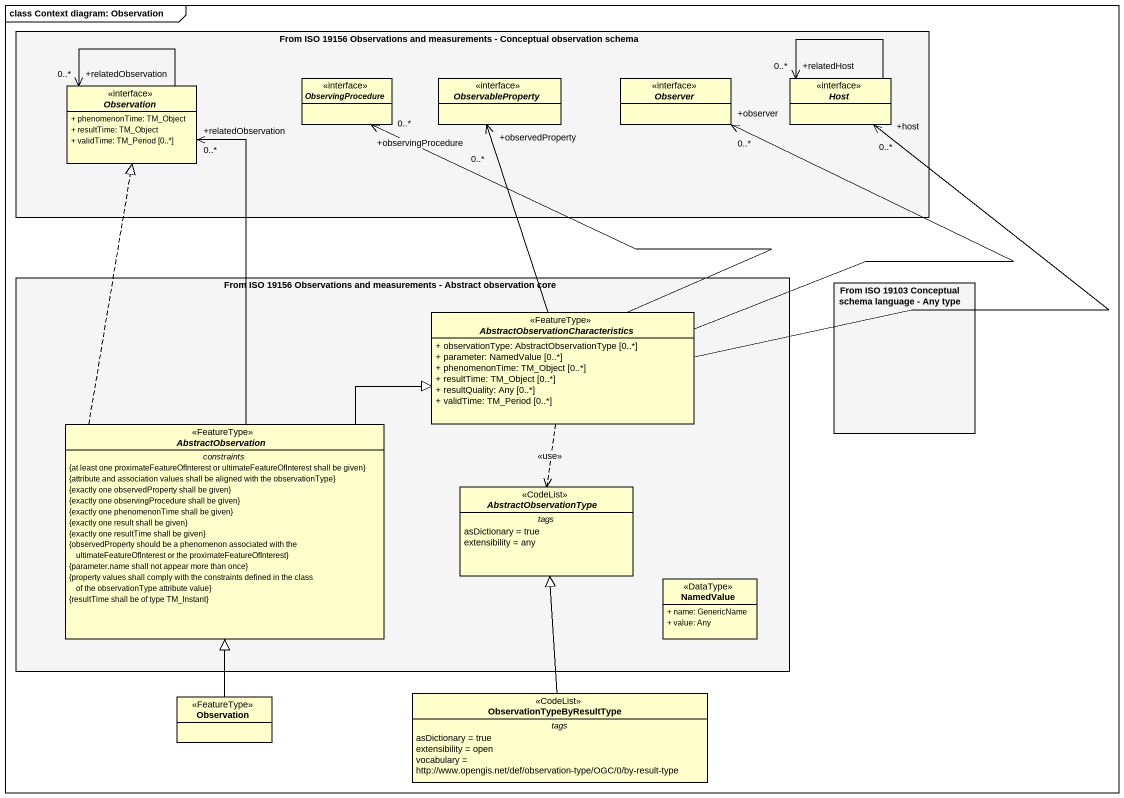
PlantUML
@startuml
mainframe class Context diagram: Observation
allowmixing
hide circle
hide empty members
skinparam classAttributeIconSize 0
rectangle "From ISO 19156 Observations and measurements - Conceptual observation schema" as From_ISO_19156_Observations #F5F5F5 {
  interface Observation {
    + phenomenonTime: TM_Object
    + resultTime: TM_Object
    + validTime: TM_Period [0..*]
  }
  interface ObservingProcedure
  interface ObservableProperty
  interface Observer
  interface Host
}
rectangle "From ISO 19156 Observations and measurements - Abstract observation core" as From_ISO_19156_Observations_2 #F5F5F5 {
  abstract class "AbstractObservationCharacteristics" as AbstractObservationCharacter <<FeatureType>> {
    + observationType: AbstractObservationType [0..*]
    + parameter: NamedValue [0..*]
    + phenomenonTime: TM_Object [0..*]
    + resultTime: TM_Object [0..*]
    + resultQuality: Any [0..*]
    + validTime: TM_Period [0..*]
  }
  abstract class AbstractObservation <<FeatureType>> {
    -- constraints --
    {at least one proximateFeatureOfInterest or ultimateFeatureOfInterest shall be given}
    {attribute and association values shall be aligned with the observationType}
    {exactly one observedProperty shall be given}
    {exactly one observingProcedure shall be given}
    {exactly one phenomenonTime shall be given}
    {exactly one result shall be given}
    {exactly one resultTime shall be given}
    {observedProperty should be a phenomenon associated with the ultimateFeatureOfInterest or the proximateFeatureOfInterest}
    {parameter.name shall not appear more than once}
    {property values shall comply with the constraints defined in the class of the observationType attribute value}
    {resultTime shall be of type TM_Instant}
  }
  abstract class AbstractObservationType <<CodeList>> {
    -- tags --
    asDictionary = true
    extensibility = any
  }
  class NamedValue <<DataType>> {
    + name: GenericName
    + value: Any
  }
}
rectangle "From ISO 19103 Conceptual schema language - Any type" as From_ISO_19103_Conceptual #F5F5F5
class "Observation" as Observation_2 <<FeatureType>>
class ObservationTypeByResultType <<CodeList>> {
  -- tags --
  asDictionary = true
  extensibility = open
  vocabulary = http://www.opengis.net/def/observation-type/OGC/0/by-result-type
}
Observation --> "+relatedObservation\n0..*" Observation
Host --> "+relatedHost\n0..*" Host
AbstractObservationCharacter -up-> "+observingProcedure\n0..*" ObservingProcedure
AbstractObservationCharacter -up-> "+observedProperty\n0..*" ObservableProperty
AbstractObservationCharacter -up-> "+observer\n0..*" Observer
AbstractObservationCharacter -up-> "+host\n0..*" Host
AbstractObservationCharacter ..> AbstractObservationType : <<use>>
AbstractObservation -up-> "+relatedObservation\n0..*" Observation
AbstractObservation .up.|> Observation
AbstractObservation -right-|> AbstractObservationCharacter
Observation_2 -up-|> AbstractObservation
ObservationTypeByResultType -up-|> AbstractObservationType
@enduml
